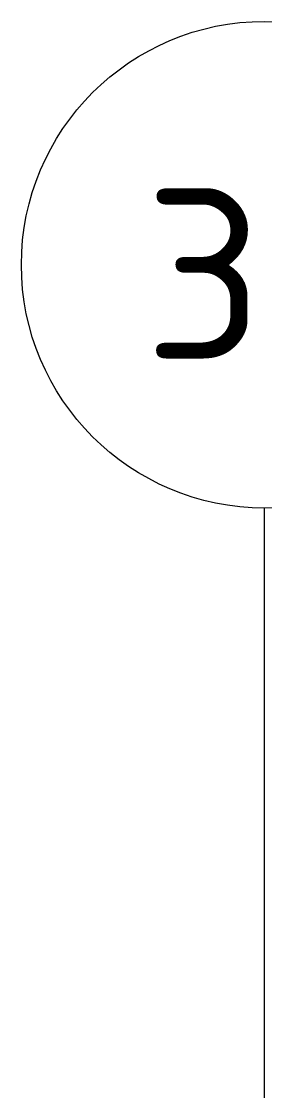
# Model space of a CAD drawing. Header units: millimetres. Extents: x 632 to 645312, y -3890 to 22200.
# Drawn here: x 601163 to 602163, y 17806 to 22200 of the extents above; entities that cross this region are included whole.
import ezdxf

# ---------------------------------------------------------------- set-up
doc = ezdxf.new("R2010")
doc.units = ezdxf.units.MM
doc.layers.add('Z-030-M_GRID', color=191, linetype='Continuous', lineweight=13)
doc.layers.add('Z-033_T_GRIDREF', color=31, linetype='Continuous', lineweight=13)
doc.styles.add('ISOCPEUR_1', font='isocpeur.ttf', dxfattribs={"height": 700})

# ---------------------------------------------------------------- blocks, each defined once
blk = doc.blocks.new('Grid - NRP_Grid-Head-320187-S6_501-SECTION C1')
at = {"layer": 'Z-033_T_GRIDREF'}
blk.add_circle((4352682.3, 21200), 1000, dxfattribs=at)

msp = doc.modelspace()

# ---------------------------------------------------------------- linework, layer by layer
at = {"layer": 'Z-030-M_GRID'}
msp.add_line((602162.5, 3882), (602162.5, 20200), dxfattribs=at)

# ---------------------------------------------------------------- block references
at = {"layer": 'Z-033_T_GRIDREF'}
msp.add_blockref('Grid - NRP_Grid-Head-320187-S6_501-SECTION C1', (-3750519.8, 0), dxfattribs=at)

# ---------------------------------------------------------------- next in the draw order: texts
at = {"layer": 'Z-033_T_GRIDREF', "insert": (601666.3, 21512.1), "char_height": 700, "width": 1186.497, "attachment_point": 1, "style": 'ISOCPEUR_1', "bg_fill": 3, "box_fill_scale": 1.25, "bg_fill_color": 256, "bg_fill_true_color": 13158600, "bg_fill_transparency": 0}
msp.add_mtext('3C', dxfattribs=at)

doc.saveas('drawing.dxf')
